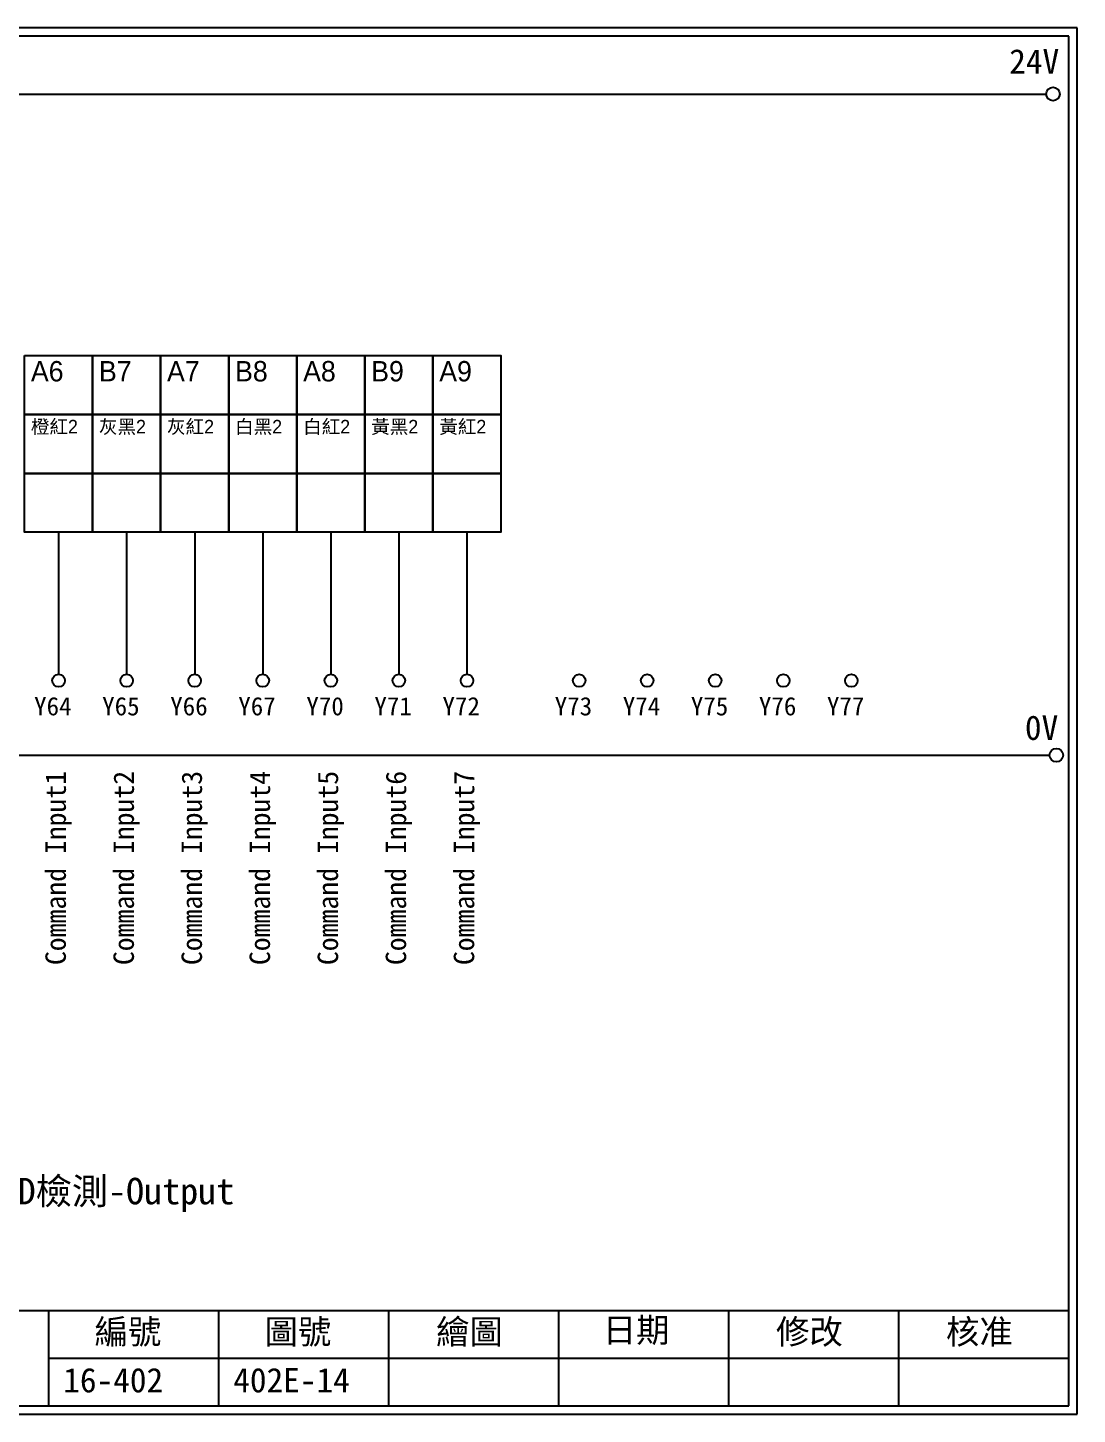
# Model space of a CAD drawing. Extents: x 627 to 914, y 3 to 207.
# Drawn here: x 759.8 to 914.2, y 3 to 207 of the extents above; entities that cross this region are included whole.
import ezdxf

# ---------------------------------------------------------------- set-up
doc = ezdxf.new("R2010")
doc.units = 0
doc.layers.get('0').update_dxf_attribs({"linetype": 'CONTINUOUS'})
doc.layers.add('圖框層', color=7, linetype='CONTINUOUS')
doc.layers.add('標尺寸層', color=3, linetype='CONTINUOUS')
doc.styles.add('CNS', font='romanc.shx', dxfattribs={"bigfont": 'chineset.shx'})
doc.styles.add('STSL', font='kaiu.ttf')

msp = doc.modelspace()

# ---------------------------------------------------------------- linework, layer by layer
for points in [[(759.36, 158.74), (769.37, 158.74), (769.37, 150.08), (759.36, 150.08)], [(769.37, 158.74), (779.38, 158.74), (779.38, 150.08), (769.37, 150.08)], [(779.38, 158.74), (789.39, 158.74), (789.39, 150.08), (779.38, 150.08)], [(789.39, 158.74), (799.4, 158.74), (799.4, 150.08), (789.39, 150.08)], [(799.4, 158.74), (809.41, 158.74), (809.41, 150.08), (799.4, 150.08)], [(809.41, 158.74), (819.42, 158.74), (819.42, 150.08), (809.41, 150.08)], [(819.42, 158.74), (829.43, 158.74), (829.43, 150.08), (819.42, 150.08)], [(759.36, 150.08), (769.37, 150.08), (769.37, 141.41), (759.36, 141.41)], [(769.37, 150.08), (779.38, 150.08), (779.38, 141.41), (769.37, 141.41)], [(779.38, 150.08), (789.39, 150.08), (789.39, 141.41), (779.38, 141.41)], [(789.39, 150.08), (799.4, 150.08), (799.4, 141.41), (789.39, 141.41)], [(799.4, 150.08), (809.41, 150.08), (809.41, 141.41), (799.4, 141.41)], [(809.41, 150.08), (819.42, 150.08), (819.42, 141.41), (809.41, 141.41)], [(819.42, 150.08), (829.43, 150.08), (829.43, 141.41), (819.42, 141.41)], [(759.36, 141.41), (769.37, 141.41), (769.37, 132.75), (759.36, 132.75)], [(769.37, 141.41), (779.38, 141.41), (779.38, 132.75), (769.37, 132.75)], [(779.38, 141.41), (789.39, 141.41), (789.39, 132.75), (779.38, 132.75)], [(789.39, 141.41), (799.4, 141.41), (799.4, 132.75), (789.39, 132.75)], [(799.4, 141.41), (809.41, 141.41), (809.41, 132.75), (799.4, 132.75)], [(809.41, 141.41), (819.42, 141.41), (819.42, 132.75), (809.41, 132.75)], [(819.42, 141.41), (829.43, 141.41), (829.43, 132.75), (819.42, 132.75)]]:
    msp.add_lwpolyline(points, close=True)
for centre in [(910.63, 197.22), (911.12, 99.96)]:
    msp.add_circle(centre, 1)
at = {"layer": '圖框層', "color": 7}
for p, q in [((914.2, 206.97), (627.2, 206.97)), ((914.2, 3), (914.2, 206.97)), ((912.95, 205.72), (628.45, 205.72)), ((912.95, 4.25), (912.95, 205.72)), ((628.45, 18.25), (912.95, 18.25)), ((762.95, 4.25), (762.95, 18.25)), ((787.95, 4.25), (787.95, 18.25)), ((812.95, 4.25), (812.95, 18.25)), ((837.95, 4.25), (837.95, 18.25)), ((862.95, 4.25), (862.95, 18.25)), ((887.95, 4.25), (887.95, 18.25)), ((762.95, 11.25), (912.95, 11.25)), ((628.45, 4.25), (912.95, 4.25)), ((627.2, 3), (914.2, 3))]:
    msp.add_line(p, q, dxfattribs=at)
at = {"layer": '標尺寸層', "color": 7}
for p, q in [((632.04, 197.22), (909.63, 197.22)), ((632.25, 99.96), (910.12, 99.96))]:
    msp.add_line(p, q, dxfattribs=at)
at = {"layer": '標尺寸層'}
for p, q in [((764.37, 132.75), (764.37, 111.85)), ((774.38, 132.75), (774.38, 111.85)), ((784.39, 132.75), (784.39, 111.85)), ((794.4, 132.75), (794.4, 111.85)), ((804.41, 132.75), (804.41, 111.85)), ((814.42, 132.75), (814.42, 111.85)), ((824.43, 132.75), (824.43, 111.85))]:
    msp.add_line(p, q, dxfattribs=at)
at = {"layer": '標尺寸層', "color": 7}
for centre in [(764.37, 110.93), (774.38, 110.93), (784.39, 110.93), (794.4, 110.93), (804.41, 110.93), (814.42, 110.93), (824.43, 110.93), (840.93, 110.93), (850.94, 110.93), (860.95, 110.93), (870.96, 110.93), (880.97, 110.93)]:
    msp.add_circle(centre, 0.92, dxfattribs=at)

# ---------------------------------------------------------------- texts
at = {"width": 8.2913, "attachment_point": 1}
for s, insert, char_height in [('{\\fPMingLiU|b0|i0|c136|p18;A6}', (760.3, 157.94), 3), ('{\\fPMingLiU|b0|i0|c136|p18;B7}', (770.31, 157.94), 3), ('{\\fPMingLiU|b0|i0|c136|p18;A7}', (780.32, 157.94), 3), ('{\\fPMingLiU|b0|i0|c136|p18;B8}', (790.33, 157.94), 3), ('{\\fPMingLiU|b0|i0|c136|p18;A8}', (800.34, 157.94), 3), ('{\\fPMingLiU|b0|i0|c136|p18;B9}', (810.35, 157.94), 3), ('{\\fPMingLiU|b0|i0|c136|p18;A9}', (820.36, 157.94), 3), ('{\\fPMingLiU|b0|i0|c136|p18;橙紅2}', (760.3, 149.28), 2), ('{\\fPMingLiU|b0|i0|c136|p18;灰黑2}', (770.31, 149.28), 2), ('{\\fPMingLiU|b0|i0|c136|p18;灰紅2}', (780.32, 149.28), 2), ('{\\fPMingLiU|b0|i0|c136|p18;白黑2}', (790.33, 149.28), 2), ('{\\fPMingLiU|b0|i0|c136|p18;白紅2}', (800.34, 149.28), 2), ('{\\fPMingLiU|b0|i0|c136|p18;黃黑2}', (810.35, 149.28), 2), ('{\\fPMingLiU|b0|i0|c136|p18;黃紅2}', (820.36, 149.28), 2)]:
    msp.add_mtext(s, dxfattribs=dict(at, insert=insert, char_height=char_height))
at = {"layer": '圖框層', "color": 4, "style": 'STSL'}
for s, height, p in [('24V', 3.6, (904.19, 200.22)), ('Y64', 2.7, (760.77, 105.81)), ('Y65', 2.7, (770.78, 105.81)), ('Y66', 2.7, (780.79, 105.81)), ('Y67', 2.7, (790.8, 105.81)), ('Y70', 2.7, (800.81, 105.81)), ('Y71', 2.7, (810.82, 105.81)), ('Y72', 2.7, (820.83, 105.81)), ('Y73', 2.7, (837.34, 105.81)), ('Y74', 2.7, (847.35, 105.81)), ('Y75', 2.7, (857.36, 105.81)), ('Y76', 2.7, (867.37, 105.81)), ('Y77', 2.7, (877.38, 105.81)), ('0V', 3.6, (906.5, 102.2)), ('編號', 3.6, (769.66, 13.34)), ('圖號', 3.6, (794.66, 13.34)), ('繪圖', 3.6, (819.89, 13.34)), ('日期', 3.6, (844.41, 13.59)), ('修改', 3.6, (869.89, 13.34)), ('核准', 3.6, (894.89, 13.34)), ('16-402', 3.6, (765.06, 6.22)), ('402E-14', 3.6, (790.06, 6.22))]:
    msp.add_text(s, height=height, dxfattribs=at).set_placement(p)
at = {"layer": '標尺寸層', "color": 7, "char_height": 3, "width": 58.1538, "attachment_point": 6, "rotation": 90, "style": 'CNS'}
for s, insert in [('{\\fDFKai-SB|b0|i0|c136|p65;Command Input1}', (764.37, 97.65)), ('{\\fDFKai-SB|b0|i0|c136|p65;Command Input2}', (774.38, 97.65)), ('{\\fDFKai-SB|b0|i0|c136|p65;Command Input3}', (784.39, 97.65)), ('{\\fDFKai-SB|b0|i0|c136|p65;Command Input4}', (794.4, 97.65)), ('{\\fDFKai-SB|b0|i0|c136|p65;Command Input5}', (804.41, 97.65)), ('{\\fDFKai-SB|b0|i0|c136|p65;Command Input6}', (814.42, 97.65)), ('{\\fDFKai-SB|b0|i0|c136|p65;Command Input7}', (824.43, 97.65))]:
    msp.add_mtext(s, dxfattribs=dict(at, insert=insert))
at = {"layer": '標尺寸層', "color": 7, "insert": (767.65, 35.27), "char_height": 3.9, "width": 49.0095, "attachment_point": 5, "style": 'CNS'}
msp.add_mtext('{\\fDFKai-SB|b0|i0|c136|p65;S5 CCD檢測-Output}', dxfattribs=at)

doc.saveas('drawing.dxf')
